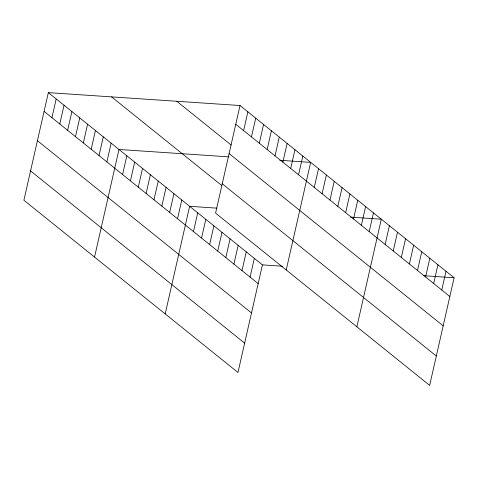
<?xml version="1.0" encoding="UTF-8"?>
<svg xmlns="http://www.w3.org/2000/svg" width="478" height="478" viewBox="0 0 478 478"><rect width="100%" height="100%" fill="white"/><g stroke="black" fill="none" stroke-linecap="round" stroke-linejoin="round"><path stroke-width="0.72" d="M48.344 92.63L23.9 200.234L237.978 372.476L262.422 264.878L48.344 92.63L240.022 105.524L454.1 277.766L429.656 385.37L215.578 213.122L240.022 105.524M51.935 117.69L56.195 98.946M59.786 124.011L64.046 105.262M67.637 130.327L71.897 111.577M75.488 136.642L79.742 117.893M83.333 142.958L87.594 124.208M91.184 149.273L95.445 130.524M99.036 155.589L103.29 136.839M106.881 161.905L111.141 143.155M94.542 257.074L118.992 149.471L228.902 156.862M122.583 174.536L126.843 155.786M130.434 180.851L134.688 162.102M138.279 187.167L142.54 168.417M146.131 193.482L150.391 174.733M153.982 199.798L158.242 181.048M161.827 206.114L166.087 187.364M169.678 212.429L173.938 193.68M177.529 218.745L181.789 199.995M165.191 313.915L189.635 206.311L216.952 208.151M193.465 231.567L197.725 212.818M201.555 238.074L205.809 219.324M209.639 244.581L213.899 225.831M243.613 130.584L247.873 111.84M217.729 251.087L221.989 232.338M251.464 136.899L255.724 118.156M225.813 257.594L230.073 238.851M259.315 143.215L263.569 124.471M233.903 264.101L238.164 245.357M267.16 149.53L271.42 130.787M241.988 270.608L246.248 251.864M275.011 155.846L279.272 137.102M250.078 277.115L254.338 258.371M282.862 162.161L287.123 143.418M290.714 168.477L294.968 149.733M298.559 174.793L302.819 156.049M286.22 269.962L310.67 162.365L279.761 160.285M314.261 187.424L318.521 168.68M322.106 193.739L326.366 174.996M329.957 200.055L334.218 181.311M337.809 206.371L342.069 187.627M345.66 212.686L349.914 193.943M353.505 219.002L357.765 200.258M361.356 225.317L365.616 206.574M369.207 231.633L373.467 212.889M356.869 326.803L381.313 219.205L350.404 217.126M385.143 244.455L389.403 225.712M393.233 250.962L397.487 232.218M401.317 257.469L405.577 238.725M409.407 263.976L413.661 245.232M417.491 270.482L421.751 251.739M425.581 276.989L429.836 258.245M433.666 283.496L437.926 264.752M441.756 290.003L446.01 271.259M262.422 264.878L282.552 266.228M423.908 275.734L454.1 277.766M235.768 124.268L449.84 296.509M176.77 101.27L231.155 145.025M229.105 153.587L443.178 325.835M222.24 183.803L436.312 356.044M111.601 96.885L221.493 185.303M44.09 111.374L258.162 283.621M37.427 140.699L251.5 312.947M30.562 170.909L244.64 343.156"/></g></svg>
